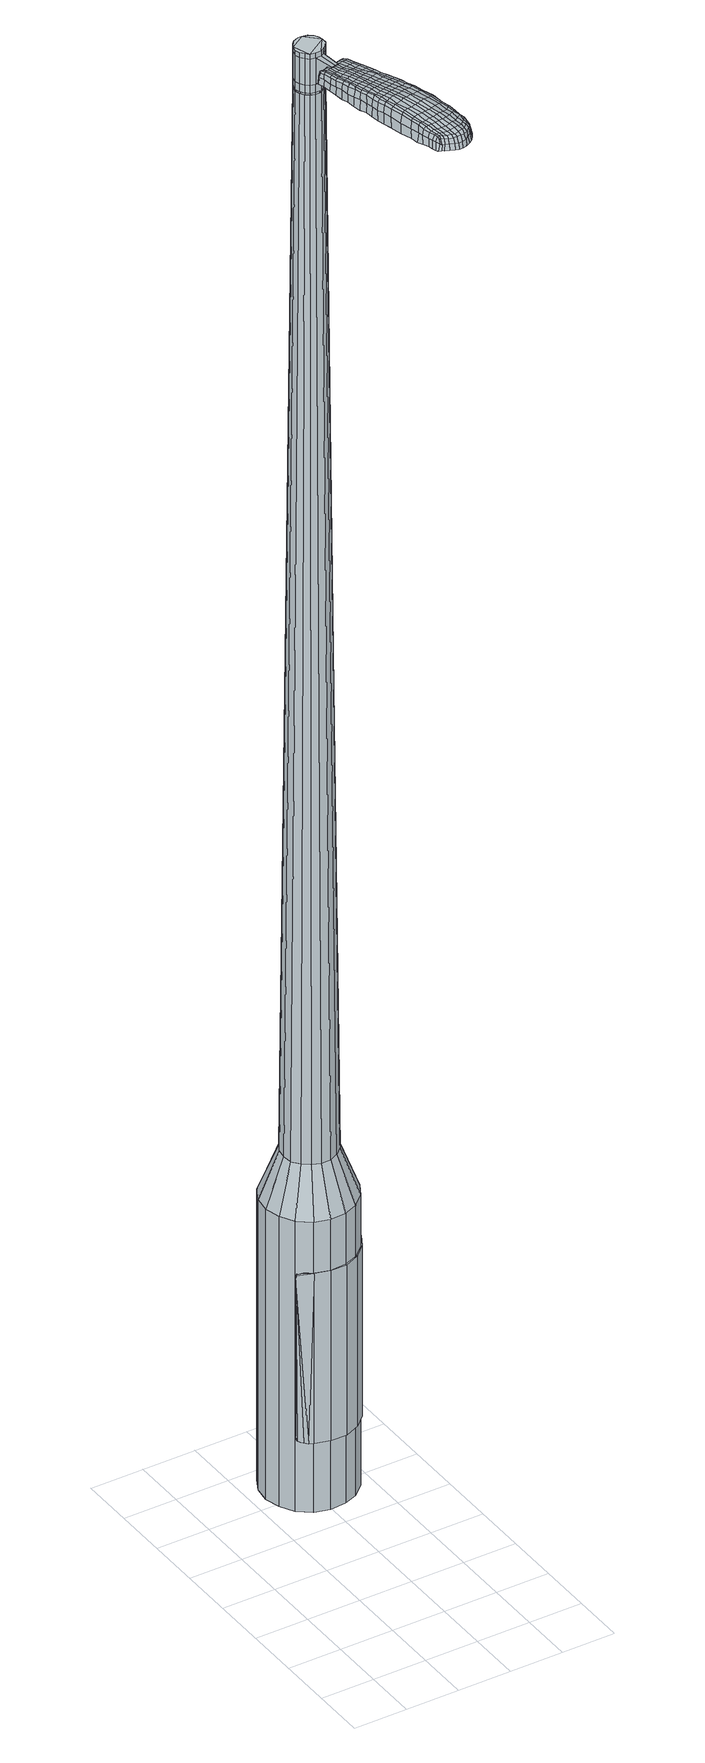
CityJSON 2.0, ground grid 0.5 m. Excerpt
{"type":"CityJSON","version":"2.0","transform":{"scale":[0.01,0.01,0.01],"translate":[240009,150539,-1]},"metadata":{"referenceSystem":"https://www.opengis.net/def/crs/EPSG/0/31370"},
"CityObjects":{
"object1":{"type":"GenericCityObject","attributes":{"cluster":820,"mean_distance_to_centroid":0.316,"new_centroid_x":240010.03,"new_centroid_y":150541.64,"mean_distance_to_camera":10.18,"H1":14.06,"H2":15.9,"Z_final":110.86,"cluster2":-1,"proj_x":240003.05,"proj_y":150543.18,"id_line":42926,"bearing_l":12.4,"distance":7.15,"orientation":"right","G_obj":282.4},"geometry":[{"type":"MultiSurface","lod":"2","boundaries":[[[0,1,2,3]],[[1,4,5,2]],[[4,6,7,5]],[[6,8,9,7]],[[8,10,11,9]],[[10,12,13,11]],[[12,14,15,13]],[[14,16,17,15]],[[16,18,19,17]],[[18,20,21,19]],[[20,22,23,21]],[[22,24,25,23]],[[24,26,27,25]],[[26,28,29,27]],[[28,30,31,29]],[[30,32,33,31]],[[32,34,35,33]],[[34,0,3,35]],[[36,37,38,39]],[[38,40,41,42]],[[41,43,42]],[[42,44,45,46]],[[45,47,46]],[[46,48,49,50]],[[49,51,50]],[[42,46,50,38]],[[50,52,39,38]],[[53,36,39]],[[2,5,7,35]],[[7,9,11,15]],[[11,13,15]],[[15,17,19,23]],[[19,21,23]],[[23,25,27,31]],[[27,29,31]],[[15,23,31,7]],[[31,33,35,7]],[[3,2,35]],[[1,0,54,55]],[[0,34,56,54]],[[34,32,57,56]],[[32,30,58,57]],[[30,28,59,58]],[[28,26,60,59]],[[26,24,61,60]],[[24,22,62,61]],[[22,20,63,62]],[[20,18,64,63]],[[18,16,65,64]],[[16,14,66,65]],[[14,12,67,66]],[[12,10,68,67]],[[10,8,69,68]],[[8,6,70,69]],[[6,4,71,70]],[[4,1,55,71]],[[55,54,72,73]],[[54,56,74,72]],[[56,57,75,74]],[[57,58,76,75]],[[58,59,77,76]],[[59,60,78,77]],[[60,61,79,78]],[[61,62,80,79]],[[62,63,81,80]],[[63,64,82,81]],[[64,65,83,82]],[[65,66,84,83]],[[66,67,85,84]],[[67,68,86,85]],[[68,69,87,86]],[[69,70,88,87]],[[70,71,89,88]],[[71,55,73,89]],[[90,91,92,73]],[[74,93,91,90]],[[75,94,93,74]],[[95,96,94,75]],[[77,97,96,95]],[[78,98,97,77]],[[99,100,98,78]],[[101,102,100,99]],[[81,103,102,101]],[[82,104,103,81]],[[105,106,104,82]],[[107,108,106,105]],[[85,109,108,107]],[[110,111,109,85]],[[112,113,111,110]],[[88,114,113,112]],[[115,116,114,88]],[[73,92,116,115]],[[117,118,119,120]],[[121,117,120,122]],[[123,121,122,124]],[[125,123,124,126]],[[127,125,126,128]],[[129,127,128,130]],[[131,129,130,132]],[[133,131,132,134]],[[135,133,134,136]],[[137,135,136,138]],[[139,137,138,140]],[[141,139,140,142]],[[143,141,142,144]],[[145,143,144,146]],[[147,145,146,148]],[[149,147,148,150]],[[72,90,73]],[[72,74,90]],[[76,95,75]],[[76,77,95]],[[79,99,78]],[[79,80,101,99]],[[80,81,101]],[[83,105,82]],[[83,84,107,105]],[[84,85,107]],[[86,110,85]],[[86,87,112,110]],[[87,88,112]],[[89,115,88]],[[89,73,115]],[[151,92,91]],[[152,116,92]],[[152,114,116]],[[153,113,114]],[[153,154,111,113]],[[154,109,111]],[[155,108,109]],[[155,156,106,108]],[[156,104,106]],[[157,102,103]],[[157,158,100,102]],[[158,98,100]],[[159,96,97]],[[159,94,96]],[[151,91,93]],[[39,52,149,160]],[[92,151,161,150]],[[53,39,160,118]],[[151,93,119,161]],[[36,53,118,117]],[[93,94,120,119]],[[37,36,117,121]],[[94,159,122,120]],[[38,37,121,123]],[[159,97,124,122]],[[40,38,123,125]],[[97,98,126,124]],[[41,40,125,127]],[[98,158,128,126]],[[43,41,127,129]],[[158,157,130,128]],[[42,43,129,131]],[[157,103,132,130]],[[44,42,131,133]],[[103,104,134,132]],[[45,44,133,135]],[[104,156,136,134]],[[47,45,135,137]],[[156,155,138,136]],[[46,47,137,139]],[[155,109,140,138]],[[48,46,139,141]],[[109,154,142,140]],[[49,48,141,143]],[[154,153,144,142]],[[51,49,143,145]],[[153,114,146,144]],[[50,51,145,147]],[[114,152,148,146]],[[52,50,147,149]],[[152,92,150,148]],[[149,150,162,163]],[[150,161,164,162]],[[161,119,165,164]],[[119,118,166,165]],[[118,160,167,166]],[[160,149,163,167]],[[168,169,170,171]],[[172,168,171,173]],[[168,172,174,175]],[[169,168,175,176]],[[177,178,179,180]],[[181,177,180,182]],[[177,181,183,184]],[[178,177,184,185]],[[186,187,188,189]],[[190,186,189,191]],[[186,190,192,193]],[[187,186,193,194]],[[195,196,197,198]],[[199,195,198,200]],[[195,199,201,202]],[[196,195,202,203]],[[204,205,206,207]],[[208,204,207,209]],[[204,208,210,211]],[[205,204,211,212]],[[213,214,215,216]],[[217,213,216,218]],[[213,217,219,220]],[[214,213,220,221]],[[222,223,224,225]],[[214,222,225,215]],[[222,214,221,226]],[[223,222,226,227]],[[228,229,230,231]],[[223,228,231,224]],[[228,223,227,232]],[[229,228,232,233]],[[234,172,173,235]],[[229,234,235,230]],[[234,229,233,236]],[[172,234,236,174]],[[237,238,239,240]],[[241,237,240,242]],[[237,241,243,244]],[[238,237,244,245]],[[246,247,248,249]],[[238,246,249,239]],[[246,238,245,250]],[[247,246,250,251]],[[252,253,254,255]],[[247,252,255,248]],[[252,247,251,256]],[[253,252,256,257]],[[258,259,260,261]],[[253,258,261,254]],[[258,253,257,262]],[[259,258,262,263]],[[264,169,176,265]],[[259,264,265,260]],[[264,259,263,266]],[[169,264,266,170]],[[267,268,269,270]],[[271,267,270,272]],[[267,271,273,274]],[[268,267,274,275]],[[276,277,278,279]],[[268,276,279,269]],[[276,268,275,280]],[[277,276,280,281]],[[282,283,284,285]],[[277,282,285,278]],[[282,277,281,286]],[[283,282,286,287]],[[288,181,182,289]],[[283,288,289,284]],[[288,283,287,290]],[[181,288,290,183]],[[291,292,293,294]],[[295,291,294,296]],[[291,295,297,298]],[[292,291,298,299]],[[300,301,302,303]],[[292,300,303,293]],[[300,292,299,304]],[[301,300,304,305]],[[306,307,308,309]],[[301,306,309,302]],[[306,301,305,310]],[[307,306,310,311]],[[312,313,314,315]],[[307,312,315,308]],[[312,307,311,316]],[[313,312,316,317]],[[318,178,185,319]],[[313,318,319,314]],[[318,313,317,320]],[[178,318,320,179]],[[321,207,206,322]],[[323,321,322,324]],[[321,323,325,326]],[[207,321,326,209]],[[327,323,324,328]],[[329,327,328,330]],[[327,329,331,332]],[[323,327,332,325]],[[333,329,330,334]],[[335,333,334,336]],[[333,335,337,338]],[[329,333,338,331]],[[339,335,336,340]],[[341,339,340,342]],[[339,341,343,344]],[[335,339,344,337]],[[345,341,342,346]],[[196,345,346,197]],[[345,196,203,347]],[[341,345,347,343]],[[348,349,194,193]],[[350,348,193,192]],[[348,350,351,352]],[[349,348,352,353]],[[354,355,353,352]],[[356,354,352,351]],[[354,356,357,358]],[[355,354,358,359]],[[360,361,359,358]],[[362,360,358,357]],[[360,362,363,364]],[[361,360,364,365]],[[366,367,365,364]],[[368,366,364,363]],[[366,368,201,199]],[[367,366,199,200]],[[369,370,371,372]],[[271,369,372,273]],[[369,271,272,373]],[[370,369,373,374]],[[375,190,191,376]],[[370,375,376,371]],[[375,370,374,377]],[[190,375,377,192]],[[378,379,380,381]],[[217,378,381,219]],[[378,217,218,382]],[[379,378,382,383]],[[384,385,386,387]],[[379,384,387,380]],[[384,379,383,388]],[[385,384,388,389]],[[390,187,194,391]],[[385,390,391,386]],[[390,385,389,392]],[[187,390,392,188]],[[393,394,395,396]],[[175,393,396,176]],[[393,175,174,397]],[[394,393,397,398]],[[399,400,401,402]],[[394,399,402,395]],[[399,394,398,403]],[[400,399,403,404]],[[405,198,197,406]],[[400,405,406,401]],[[405,400,404,407]],[[198,405,407,200]],[[408,409,410,411]],[[180,408,411,182]],[[408,180,179,412]],[[409,408,412,413]],[[414,202,201,415]],[[409,414,415,410]],[[414,409,413,416]],[[202,414,416,203]],[[417,418,419,420]],[[295,417,420,297]],[[417,295,296,421]],[[418,417,421,422]],[[423,208,209,424]],[[418,423,424,419]],[[423,418,422,425]],[[208,423,425,210]],[[426,427,428,429]],[[241,426,429,243]],[[426,241,242,430]],[[427,426,430,431]],[[432,433,434,435]],[[427,432,435,428]],[[432,427,431,436]],[[433,432,436,437]],[[438,205,212,439]],[[433,438,439,434]],[[438,433,437,440]],[[205,438,440,206]],[[441,442,431,430]],[[240,441,430,242]],[[441,240,239,443]],[[442,441,443,444]],[[445,446,437,436]],[[442,445,436,431]],[[445,442,444,447]],[[446,445,447,448]],[[449,322,206,440]],[[446,449,440,437]],[[449,446,448,450]],[[322,449,450,324]],[[451,452,453,454]],[[298,451,454,299]],[[451,298,297,420]],[[452,451,420,419]],[[455,326,325,456]],[[452,455,456,453]],[[455,452,419,424]],[[326,455,424,209]],[[457,458,444,443]],[[249,457,443,239]],[[457,249,248,459]],[[458,457,459,460]],[[461,462,448,447]],[[458,461,447,444]],[[461,458,460,463]],[[462,461,463,464]],[[465,328,324,450]],[[462,465,450,448]],[[465,462,464,466]],[[328,465,466,330]],[[467,468,469,470]],[[304,467,470,305]],[[467,304,299,454]],[[468,467,454,453]],[[471,332,331,472]],[[468,471,472,469]],[[471,468,453,456]],[[332,471,456,325]],[[473,474,460,459]],[[255,473,459,248]],[[473,255,254,475]],[[474,473,475,476]],[[477,478,464,463]],[[474,477,463,460]],[[477,474,476,479]],[[478,477,479,480]],[[481,334,330,466]],[[478,481,466,464]],[[481,478,480,482]],[[334,481,482,336]],[[483,484,485,486]],[[310,483,486,311]],[[483,310,305,470]],[[484,483,470,469]],[[487,338,337,488]],[[484,487,488,485]],[[487,484,469,472]],[[338,487,472,331]],[[489,490,476,475]],[[261,489,475,254]],[[489,261,260,491]],[[490,489,491,492]],[[493,494,480,479]],[[490,493,479,476]],[[493,490,492,495]],[[494,493,495,496]],[[497,340,336,482]],[[494,497,482,480]],[[497,494,496,498]],[[340,497,498,342]],[[499,500,501,502]],[[316,499,502,317]],[[499,316,311,486]],[[500,499,486,485]],[[503,344,343,504]],[[500,503,504,501]],[[503,500,485,488]],[[344,503,488,337]],[[505,506,492,491]],[[265,505,491,260]],[[505,265,176,396]],[[506,505,396,395]],[[507,508,496,495]],[[506,507,495,492]],[[507,506,395,402]],[[508,507,402,401]],[[509,346,342,498]],[[508,509,498,496]],[[509,508,401,406]],[[346,509,406,197]],[[510,511,413,412]],[[320,510,412,179]],[[510,320,317,502]],[[511,510,502,501]],[[512,347,203,416]],[[511,512,416,413]],[[512,511,501,504]],[[347,512,504,343]],[[513,514,374,373]],[[270,513,373,272]],[[513,270,269,515]],[[514,513,515,516]],[[517,350,192,377]],[[514,517,377,374]],[[517,514,516,518]],[[350,517,518,351]],[[519,520,521,522]],[[220,519,522,221]],[[519,220,219,381]],[[520,519,381,380]],[[523,524,525,526]],[[520,523,526,521]],[[523,520,380,387]],[[524,523,387,386]],[[527,349,353,528]],[[524,527,528,525]],[[527,524,386,391]],[[349,527,391,194]],[[529,530,516,515]],[[279,529,515,269]],[[529,279,278,531]],[[530,529,531,532]],[[533,356,351,518]],[[530,533,518,516]],[[533,530,532,534]],[[356,533,534,357]],[[535,536,537,538]],[[226,535,538,227]],[[535,226,221,522]],[[536,535,522,521]],[[539,540,541,542]],[[536,539,542,537]],[[539,536,521,526]],[[540,539,526,525]],[[543,355,359,544]],[[540,543,544,541]],[[543,540,525,528]],[[355,543,528,353]],[[545,546,532,531]],[[285,545,531,278]],[[545,285,284,547]],[[546,545,547,548]],[[549,362,357,534]],[[546,549,534,532]],[[549,546,548,550]],[[362,549,550,363]],[[551,552,553,554]],[[232,551,554,233]],[[551,232,227,538]],[[552,551,538,537]],[[555,556,557,558]],[[552,555,558,553]],[[555,552,537,542]],[[556,555,542,541]],[[559,361,365,560]],[[556,559,560,557]],[[559,556,541,544]],[[361,559,544,359]],[[561,562,548,547]],[[289,561,547,284]],[[561,289,182,411]],[[562,561,411,410]],[[563,368,363,550]],[[562,563,550,548]],[[563,562,410,415]],[[368,563,415,201]],[[564,565,398,397]],[[236,564,397,174]],[[564,236,233,554]],[[565,564,554,553]],[[566,567,404,403]],[[565,566,403,398]],[[566,565,553,558]],[[567,566,558,557]],[[568,367,200,407]],[[567,568,407,404]],[[568,567,557,560]],[[367,568,560,365]],[[569,570,571,572]],[[572,571,573,574]],[[575,573,571,576]],[[576,571,570,577]],[[578,579,580,581]],[[581,580,582,583]],[[584,582,580,585]],[[585,580,579,586]],[[587,588,589,590]],[[590,589,591,592]],[[593,591,589,594]],[[594,589,588,595]],[[596,597,598,599]],[[599,598,600,601]],[[602,600,598,603]],[[603,598,597,604]],[[605,606,607,608]],[[608,607,609,610]],[[611,609,607,612]],[[612,607,606,613]],[[614,615,616,617]],[[617,616,618,619]],[[620,618,616,621]],[[621,616,615,622]],[[623,624,625,626]],[[626,625,615,614]],[[622,615,625,627]],[[627,625,624,628]],[[629,630,631,632]],[[632,631,624,623]],[[628,624,631,633]],[[633,631,630,634]],[[574,573,635,636]],[[636,635,630,629]],[[634,630,635,637]],[[637,635,573,575]],[[638,639,640,641]],[[641,640,642,643]],[[644,642,640,645]],[[645,640,639,646]],[[647,648,649,650]],[[650,649,639,638]],[[646,639,649,651]],[[651,649,648,652]],[[653,654,655,656]],[[656,655,648,647]],[[652,648,655,657]],[[657,655,654,658]],[[659,660,661,662]],[[662,661,654,653]],[[658,654,661,663]],[[663,661,660,664]],[[577,570,665,666]],[[666,665,660,659]],[[664,660,665,667]],[[667,665,570,569]],[[668,669,670,671]],[[671,670,672,673]],[[674,672,670,675]],[[675,670,669,676]],[[677,678,679,680]],[[680,679,669,668]],[[676,669,679,681]],[[681,679,678,682]],[[683,684,685,686]],[[686,685,678,677]],[[682,678,685,687]],[[687,685,684,688]],[[583,582,689,690]],[[690,689,684,683]],[[688,684,689,691]],[[691,689,582,584]],[[692,693,694,695]],[[695,694,696,697]],[[698,696,694,699]],[[699,694,693,700]],[[701,702,703,704]],[[704,703,693,692]],[[700,693,703,705]],[[705,703,702,706]],[[707,708,709,710]],[[710,709,702,701]],[[706,702,709,711]],[[711,709,708,712]],[[713,714,715,716]],[[716,715,708,707]],[[712,708,715,717]],[[717,715,714,718]],[[586,579,719,720]],[[720,719,714,713]],[[718,714,719,721]],[[721,719,579,578]],[[605,608,722,723]],[[723,722,724,725]],[[726,724,722,727]],[[727,722,608,610]],[[725,724,728,729]],[[729,728,730,731]],[[732,730,728,733]],[[733,728,724,726]],[[731,730,734,735]],[[735,734,736,737]],[[738,736,734,739]],[[739,734,730,732]],[[737,736,740,741]],[[741,740,742,743]],[[744,742,740,745]],[[745,740,736,738]],[[743,742,746,747]],[[747,746,597,596]],[[604,597,746,748]],[[748,746,742,744]],[[595,749,750,594]],[[594,750,751,593]],[[752,751,750,753]],[[753,750,749,754]],[[754,755,756,753]],[[753,756,757,752]],[[758,757,756,759]],[[759,756,755,760]],[[760,761,762,759]],[[759,762,763,758]],[[764,763,762,765]],[[765,762,761,766]],[[766,767,768,765]],[[765,768,769,764]],[[602,769,768,600]],[[600,768,767,601]],[[770,771,772,773]],[[773,772,672,674]],[[673,672,772,774]],[[774,772,771,775]],[[592,591,776,777]],[[777,776,771,770]],[[775,771,776,778]],[[778,776,591,593]],[[779,780,781,782]],[[782,781,618,620]],[[619,618,781,783]],[[783,781,780,784]],[[785,786,787,788]],[[788,787,780,779]],[[784,780,787,789]],[[789,787,786,790]],[[595,588,791,792]],[[792,791,786,785]],[[790,786,791,793]],[[793,791,588,587]],[[794,795,796,797]],[[797,796,576,577]],[[575,576,796,798]],[[798,796,795,799]],[[800,801,802,803]],[[803,802,795,794]],[[799,795,802,804]],[[804,802,801,805]],[[596,599,806,807]],[[807,806,801,800]],[[805,801,806,808]],[[808,806,599,601]],[[809,810,811,812]],[[812,811,581,583]],[[578,581,811,813]],[[813,811,810,814]],[[602,603,815,816]],[[816,815,810,809]],[[814,810,815,817]],[[817,815,603,604]],[[818,819,820,821]],[[821,820,696,698]],[[697,696,820,822]],[[822,820,819,823]],[[610,609,824,825]],[[825,824,819,818]],[[823,819,824,826]],[[826,824,609,611]],[[827,828,829]],[[829,828,642,644]],[[643,642,828,830]],[[830,828,827,831]],[[832,833,834,835]],[[835,834,827,829]],[[831,827,834,836]],[[836,834,833,837]],[[613,606,838,839]],[[839,838,833,832]],[[837,833,838,840]],[[840,838,606,605]],[[831,841,842,830]],[[830,842,641,643]],[[638,641,842,843]],[[843,842,841,844]],[[837,845,846,836]],[[836,846,841,831]],[[844,841,846,847]],[[847,846,845,848]],[[605,723,849,840]],[[840,849,845,837]],[[848,845,849,850]],[[850,849,723,725]],[[851,852,853,854]],[[854,853,699,700]],[[698,699,853,821]],[[821,853,852,818]],[[726,727,855,856]],[[856,855,852,851]],[[818,852,855,825]],[[825,855,727,610]],[[844,857,843]],[[843,857,650,638]],[[647,650,857,858]],[[858,857,859]],[[848,860,861,847]],[[847,861,857,844]],[[859,857,861,862]],[[862,861,860,863]],[[725,729,864,850]],[[850,864,860,848]],[[863,860,864,865]],[[865,864,729,731]],[[866,867,868,869]],[[869,868,705,706]],[[700,705,868,854]],[[854,868,867,851]],[[732,733,870,871]],[[871,870,867,866]],[[851,867,870,856]],[[856,870,733,726]],[[859,872,873,858]],[[858,873,656,647]],[[653,656,873,874]],[[874,873,872,875]],[[863,876,877,862]],[[862,877,872,859]],[[875,872,877,878]],[[878,877,876,879]],[[731,735,880,865]],[[865,880,876,863]],[[879,876,880,881]],[[881,880,735,737]],[[882,883,884,885]],[[885,884,711,712]],[[706,711,884,869]],[[869,884,883,866]],[[738,739,886,887]],[[887,886,883,882]],[[866,883,886,871]],[[871,886,739,732]],[[875,888,889,874]],[[874,889,662,653]],[[659,662,889,890]],[[890,889,888,891]],[[879,892,893,878]],[[878,893,888,875]],[[891,888,893,894]],[[894,893,892,895]],[[737,741,896,881]],[[881,896,892,879]],[[895,892,896,897]],[[897,896,741,743]],[[898,899,900,901]],[[901,900,717,718]],[[712,717,900,885]],[[885,900,899,882]],[[744,745,902,903]],[[903,902,899,898]],[[882,899,902,887]],[[887,902,745,738]],[[891,904,905,890]],[[890,905,666,659]],[[577,666,905,797]],[[797,905,904,794]],[[895,906,907,894]],[[894,907,904,891]],[[794,904,907,803]],[[803,907,906,800]],[[743,747,908,897]],[[897,908,906,895]],[[800,906,908,807]],[[807,908,747,596]],[[814,909,910,813]],[[813,910,721,578]],[[718,721,910,901]],[[901,910,909,898]],[[604,748,911,817]],[[817,911,909,814]],[[898,909,911,903]],[[903,911,748,744]],[[775,912,913,774]],[[774,913,671,673]],[[668,671,913,914]],[[914,913,912,915]],[[593,751,916,778]],[[778,916,912,775]],[[915,912,916,917]],[[917,916,751,752]],[[918,919,920,921]],[[921,920,621,622]],[[620,621,920,782]],[[782,920,919,779]],[[922,923,924,925]],[[925,924,919,918]],[[779,919,924,788]],[[788,924,923,785]],[[754,749,926,927]],[[927,926,923,922]],[[785,923,926,792]],[[792,926,749,595]],[[915,928,929,914]],[[914,929,680,668]],[[677,680,929,930]],[[930,929,928,931]],[[752,757,932,917]],[[917,932,928,915]],[[931,928,932,933]],[[933,932,757,758]],[[934,935,936,937]],[[937,936,627,628]],[[622,627,936,921]],[[921,936,935,918]],[[938,939,940,941]],[[941,940,935,934]],[[918,935,940,925]],[[925,940,939,922]],[[760,755,942,943]],[[943,942,939,938]],[[922,939,942,927]],[[927,942,755,754]],[[931,944,945,930]],[[930,945,686,677]],[[683,686,945,946]],[[946,945,944,947]],[[758,763,948,933]],[[933,948,944,931]],[[947,944,948,949]],[[949,948,763,764]],[[950,951,952,953]],[[953,952,633,634]],[[628,633,952,937]],[[937,952,951,934]],[[954,955,956,957]],[[957,956,951,950]],[[934,951,956,941]],[[941,956,955,938]],[[766,761,958,959]],[[959,958,955,954]],[[938,955,958,943]],[[943,958,761,760]],[[947,960,961,946]],[[946,961,690,683]],[[583,690,961,812]],[[812,961,960,809]],[[764,769,962,949]],[[949,962,960,947]],[[809,960,962,816]],[[816,962,769,602]],[[799,963,964,798]],[[798,964,637,575]],[[634,637,964,953]],[[953,964,963,950]],[[805,965,966,804]],[[804,966,963,799]],[[950,963,966,957]],[[957,966,965,954]],[[601,767,967,808]],[[808,967,965,805]],[[954,965,967,959]],[[959,967,767,766]],[[569,572,171,170]],[[572,574,173,171]],[[584,585,184,183]],[[585,586,185,184]],[[587,590,189,188]],[[590,592,191,189]],[[611,612,211,210]],[[612,613,212,211]],[[614,617,216,215]],[[617,619,218,216]],[[623,626,225,224]],[[626,614,215,225]],[[629,632,231,230]],[[632,623,224,231]],[[574,636,235,173]],[[636,629,230,235]],[[644,645,244,243]],[[645,646,245,244]],[[646,651,250,245]],[[651,652,251,250]],[[652,657,256,251]],[[657,658,257,256]],[[658,663,262,257]],[[663,664,263,262]],[[664,667,266,263]],[[667,569,170,266]],[[674,675,274,273]],[[675,676,275,274]],[[676,681,280,275]],[[681,682,281,280]],[[682,687,286,281]],[[687,688,287,286]],[[688,691,290,287]],[[691,584,183,290]],[[692,695,294,293]],[[695,697,296,294]],[[701,704,303,302]],[[704,692,293,303]],[[707,710,309,308]],[[710,701,302,309]],[[713,716,315,314]],[[716,707,308,315]],[[586,720,319,185]],[[720,713,314,319]],[[770,773,372,371]],[[773,674,273,372]],[[592,777,376,191]],[[777,770,371,376]],[[619,783,382,218]],[[783,784,383,382]],[[784,789,388,383]],[[789,790,389,388]],[[790,793,392,389]],[[793,587,188,392]],[[697,822,421,296]],[[822,823,422,421]],[[823,826,425,422]],[[826,611,210,425]],[[829,429,428]],[[829,644,243,429]],[[832,835,435,434]],[[835,829,428,435]],[[613,839,439,212]],[[839,832,434,439]],[[968,969,970,971]],[[972,973,971,970]],[[974,975,976,977]],[[978,979,980,981]],[[969,982,983,970]],[[984,972,970,983]],[[985,974,977,986]],[[987,988,979,978]],[[982,989,990,983]],[[990,991,984,983]],[[992,985,986,993]],[[994,988,987,995]],[[989,996,997,990]],[[997,998,991,990]],[[999,992,993,1000]],[[1001,994,995,1002]],[[1003,1004,1005,1006]],[[1007,1008,1004,1003]],[[1007,1009,1010,1008]],[[1009,1011,1012,1010]],[[1013,1014,1015,1016]],[[1017,1018,1014,1013]],[[1019,1020,1018,1017]],[[1021,1022,1020,1019]],[[1016,1005,1004,1013]],[[1013,1004,1008,1017]],[[1008,1010,1019,1017]],[[1010,1012,1021,1019]],[[977,976,973,972]],[[986,977,972,984]],[[991,993,986,984]],[[998,1000,993,991]],[[978,981,975,974]],[[987,978,974,985]],[[995,987,985,992]],[[1002,995,992,999]],[[979,1003,1006,980]],[[988,1007,1003,979]],[[1009,1007,988,994]],[[1011,1009,994,1001]],[[1023,1024,1025,1026]],[[1025,1027,1028,1029]],[[1025,1029,1030,1031]],[[1025,1031,1026]],[[1032,1023,1026,1033]],[[1034,1033,1026,1035]],[[1036,1035,1026]],[[1037,1025,1024,1038]],[[1039,1037,1038,1040]],[[1041,1039,1040,1042]],[[1043,1041,1042,1044]],[[1045,1043,1044,1046]],[[1046,1047,1048,1049]],[[1046,1049,1050,1051]],[[1046,1051,1052,1053]],[[1052,1054,1055,1056]],[[1052,1056,1057,1058]],[[1052,1058,1053]],[[1046,1053,1045]],[[1059,1060,1024,1023]],[[1061,1062,1027,1025]],[[1063,1064,1036,1026]],[[1060,1065,1038,1024]],[[1066,1061,1025,1037]],[[1065,1067,1040,1038]],[[1068,1066,1037,1039]],[[1067,1069,1042,1040]],[[1070,1068,1039,1041]],[[1069,1071,1044,1042]],[[1072,1070,1041,1043]],[[1071,1073,1046,1044]],[[1074,1072,1043,1045]],[[1073,1075,1047,1046]],[[1076,1077,1054,1052]],[[1078,1074,1045,1053]],[[1048,1047,1075,1079]],[[1049,1048,1079,1080]],[[1050,1049,1080,1081]],[[1051,1050,1081,1082]],[[1052,1051,1082,1076]],[[1083,1059,1023,1032]],[[1084,1083,1032,1033]],[[1085,1084,1033,1034]],[[1086,1085,1034,1035]],[[1064,1086,1035,1036]],[[1028,1027,1062,1087]],[[1055,1054,1077,1088]],[[1029,1028,1087,1089]],[[1030,1029,1089,1090]],[[1031,1030,1090,1091]],[[1026,1031,1091,1063]],[[1056,1055,1088,1092]],[[1057,1056,1092,1093]],[[1058,1057,1093,1094]],[[1053,1058,1094,1078]]]}]}
},
"vertices":[
[114,222,384],[99,221,384],[99,221,96],[114,222,96],[85,225,384],[85,225,96],[73,234,384],[73,234,96],[66,247,384],[66,247,96],[62,261,384],[62,261,96],[64,276,384],[64,276,96],[71,289,384],[71,289,96],[82,299,384],[82,299,96],[96,304,384],[96,304,96],[110,305,384],[110,305,96],[124,300,384],[124,300,96],[136,292,384],[136,292,96],[144,279,384],[144,279,96],[147,265,384],[147,265,96],[145,250,384],[145,250,96],[138,237,384],[138,237,96],[127,227,384],[127,227,96],[115,255,1524],[118,259,1524],[118,264,1524],[108,250,1524],[117,268,1524],[115,272,1524],[106,276,1524],[111,275,1524],[102,276,1524],[97,274,1524],[92,267,1524],[94,271,1524],[91,262,1524],[92,258,1524],[98,251,1524],[95,254,1524],[103,250,1524],[112,252,1524],[110,238,429],[101,238,429],[118,242,429],[125,248,429],[129,255,429],[130,264,429],[128,273,429],[123,280,429],[116,285,429],[108,288,429],[99,288,429],[91,284,429],[85,278,429],[81,271,429],[80,262,429],[81,253,429],[86,246,429],[93,241,429],[108,250,1483],[103,250,1483],[112,252,1483],[115,255,1483],[118,259,1483],[118,264,1483],[117,268,1483],[115,272,1483],[111,275,1483],[106,276,1483],[102,276,1483],[97,274,1483],[94,271,1483],[92,267,1483],[91,262,1483],[92,258,1483],[95,254,1483],[98,251,1483],[107,250,1483],[107,250,1485],[103,250,1485],[112,252,1485],[115,255,1485],[117,259,1483],[117,259,1485],[118,264,1485],[117,268,1485],[114,272,1483],[114,272,1485],[111,274,1483],[111,274,1485],[106,276,1485],[102,276,1485],[98,274,1483],[98,274,1485],[95,271,1483],[95,271,1485],[92,267,1485],[92,262,1483],[92,262,1485],[93,258,1483],[93,258,1485],[95,254,1485],[99,252,1483],[99,252,1485],[115,255,1519],[112,252,1519],[112,252,1493],[115,255,1493],[118,259,1519],[118,259,1493],[118,264,1519],[118,264,1493],[117,268,1519],[117,268,1493],[115,272,1519],[115,272,1493],[111,275,1519],[111,275,1493],[106,276,1519],[106,276,1493],[102,276,1519],[102,276,1493],[97,274,1519],[97,274,1493],[94,271,1519],[94,271,1493],[92,267,1519],[92,267,1493],[91,262,1519],[91,262,1493],[92,258,1519],[92,258,1493],[95,254,1519],[95,254,1493],[98,251,1519],[98,251,1493],[103,250,1519],[103,250,1493],[108,250,1485],[98,251,1485],[92,258,1485],[91,262,1485],[94,271,1485],[97,274,1485],[111,275,1485],[115,272,1485],[118,259,1485],[108,250,1519],[108,250,1493],[108,231,1513],[108,231,1518],[112,232,1513],[115,232,1513],[115,232,1518],[112,232,1518],[108,155,1519],[107,162,1518],[106,160,1509],[107,153,1510],[110,147,1519],[109,145,1510],[111,148,1526],[110,156,1525],[108,163,1525],[146,163,1519],[144,170,1518],[143,171,1525],[144,164,1525],[148,155,1519],[146,155,1526],[150,154,1510],[148,162,1510],[146,169,1509],[145,88,1519],[141,87,1519],[141,86,1513],[145,87,1513],[148,90,1519],[149,89,1513],[148,91,1524],[144,89,1524],[141,89,1524],[129,160,1530],[127,167,1529],[124,167,1529],[125,159,1530],[131,151,1531],[127,150,1531],[134,152,1530],[132,161,1530],[131,168,1529],[111,239,1512],[109,238,1512],[109,237,1517],[111,238,1517],[114,239,1512],[114,238,1517],[115,239,1506],[111,238,1506],[109,237,1506],[122,98,1519],[121,101,1519],[120,99,1512],[121,96,1512],[124,95,1518],[122,94,1512],[124,96,1522],[124,98,1523],[123,101,1524],[120,105,1519],[118,111,1519],[117,109,1512],[119,104,1512],[121,106,1524],[119,111,1525],[117,116,1519],[115,124,1519],[114,122,1511],[115,115,1511],[118,117,1526],[116,125,1526],[112,135,1519],[111,134,1510],[114,136,1526],[97,228,1513],[98,220,1513],[99,221,1518],[98,229,1517],[96,234,1512],[97,233,1516],[95,233,1506],[96,227,1507],[97,219,1507],[99,213,1514],[100,206,1515],[101,207,1520],[100,214,1519],[98,212,1507],[99,204,1507],[101,198,1515],[102,191,1516],[104,192,1522],[102,199,1521],[100,197,1508],[101,189,1508],[104,184,1517],[105,176,1517],[106,178,1524],[105,185,1523],[102,182,1508],[104,175,1509],[106,169,1518],[107,170,1524],[105,168,1509],[158,104,1519],[157,108,1519],[156,108,1524],[156,104,1523],[157,102,1518],[157,102,1522],[159,101,1512],[159,104,1512],[159,107,1512],[157,113,1519],[156,118,1519],[154,119,1525],[155,113,1524],[158,112,1512],[158,117,1512],[155,124,1519],[153,132,1519],[152,132,1526],[153,125,1526],[157,123,1511],[155,131,1511],[151,143,1519],[149,144,1526],[153,142,1510],[126,234,1513],[128,227,1513],[130,226,1507],[128,234,1507],[124,240,1512],[126,239,1506],[124,239,1516],[125,235,1517],[127,227,1518],[130,220,1514],[132,213,1515],[134,212,1507],[132,219,1507],[129,220,1519],[131,213,1520],[135,205,1515],[137,198,1516],[138,197,1508],[136,205,1508],[133,206,1521],[135,199,1522],[139,191,1517],[140,184,1517],[142,183,1509],[140,190,1508],[137,192,1523],[139,185,1524],[142,177,1518],[144,176,1509],[141,178,1524],[113,232,1519],[110,232,1519],[114,225,1520],[112,225,1520],[117,226,1520],[115,233,1519],[116,218,1522],[113,217,1522],[117,211,1523],[115,210,1523],[120,211,1523],[119,218,1521],[119,203,1524],[116,203,1524],[121,196,1525],[118,195,1525],[124,197,1525],[122,204,1524],[122,189,1526],[119,188,1526],[124,182,1527],[121,181,1527],[127,182,1527],[126,189,1526],[126,174,1528],[122,174,1528],[129,175,1528],[144,92,1527],[140,91,1527],[147,94,1526],[147,98,1527],[143,97,1528],[139,96,1528],[141,103,1529],[138,102,1529],[145,104,1528],[144,111,1530],[140,110,1530],[136,109,1530],[138,117,1531],[135,116,1531],[142,118,1530],[140,127,1531],[136,126,1531],[133,125,1531],[134,139,1531],[130,138,1531],[137,140,1531],[157,100,1518],[155,97,1519],[156,96,1513],[158,99,1513],[156,101,1523],[155,98,1523],[152,93,1519],[153,92,1513],[152,95,1524],[125,93,1518],[127,92,1518],[127,93,1523],[125,95,1523],[124,92,1513],[126,91,1513],[130,90,1519],[134,88,1519],[133,89,1524],[130,91,1523],[130,89,1513],[134,87,1513],[137,87,1519],[137,89,1524],[137,86,1513],[111,157,1528],[113,157,1528],[112,164,1528],[110,164,1527],[113,148,1528],[115,148,1529],[116,158,1529],[119,158,1530],[118,165,1529],[115,165,1528],[117,149,1529],[121,149,1530],[122,159,1530],[121,166,1529],[124,150,1531],[143,164,1528],[141,163,1529],[143,154,1529],[145,155,1528],[141,171,1527],[139,170,1528],[137,162,1529],[139,153,1530],[135,169,1528],[123,241,1512],[121,241,1512],[121,240,1517],[123,240,1517],[124,241,1506],[122,240,1506],[118,240,1512],[118,239,1517],[118,239,1506],[97,236,1512],[98,236,1512],[98,235,1506],[96,235,1506],[98,235,1517],[99,235,1517],[101,237,1512],[103,237,1512],[103,236,1506],[100,236,1506],[101,235,1517],[104,236,1517],[106,238,1512],[106,237,1506],[106,237,1517],[99,229,1519],[100,230,1519],[100,222,1520],[102,222,1520],[103,230,1519],[105,231,1519],[104,223,1520],[106,223,1520],[108,231,1519],[109,224,1520],[124,235,1519],[122,234,1519],[124,227,1520],[126,227,1520],[119,234,1519],[121,226,1520],[101,215,1521],[103,215,1521],[103,207,1522],[104,208,1522],[105,215,1521],[108,216,1521],[107,208,1522],[109,209,1523],[111,217,1522],[112,209,1523],[128,220,1521],[126,220,1521],[128,213,1522],[130,213,1522],[122,219,1521],[124,212,1522],[104,200,1523],[106,200,1523],[105,193,1524],[107,193,1524],[108,201,1523],[111,201,1524],[109,194,1525],[112,194,1525],[114,202,1524],[115,195,1525],[132,206,1523],[129,205,1523],[131,198,1524],[133,199,1524],[126,205,1524],[128,198,1525],[106,185,1525],[108,186,1525],[108,178,1526],[109,179,1526],[111,186,1526],[114,187,1526],[112,179,1527],[115,180,1527],[116,188,1526],[118,180,1527],[135,192,1525],[133,191,1525],[135,184,1526],[137,185,1526],[130,190,1526],[131,183,1527],[109,171,1527],[111,171,1527],[113,172,1527],[116,172,1528],[119,173,1528],[139,178,1527],[137,177,1527],[133,176,1528],[155,103,1525],[154,101,1525],[155,107,1526],[153,104,1526],[151,97,1526],[150,101,1527],[125,97,1525],[127,95,1525],[126,99,1526],[124,100,1525],[130,94,1525],[133,92,1526],[132,96,1527],[129,98,1526],[136,91,1526],[135,96,1527],[154,112,1526],[153,110,1527],[153,118,1527],[151,116,1528],[149,107,1528],[148,114,1529],[122,105,1526],[124,104,1527],[123,110,1528],[121,111,1527],[127,103,1527],[130,102,1528],[129,109,1529],[126,110,1528],[134,102,1528],[132,109,1530],[152,124,1528],[150,123,1529],[150,132,1528],[148,131,1529],[147,120,1529],[145,129,1530],[119,117,1528],[121,117,1528],[119,125,1529],[117,125,1528],[124,116,1529],[127,116,1530],[126,125,1530],[122,125,1530],[131,116,1530],[129,125,1531],[148,143,1529],[146,143,1529],[142,141,1530],[115,137,1528],[117,137,1529],[120,137,1530],[123,137,1530],[127,137,1531],[108,161,1509],[109,162,1518],[110,155,1518],[109,154,1509],[112,147,1519],[111,145,1510],[113,148,1525],[112,157,1525],[110,164,1525],[141,170,1525],[142,169,1518],[144,163,1518],[143,163,1525],[146,154,1519],[145,155,1525],[148,153,1510],[146,162,1509],[144,168,1509],[141,88,1513],[141,89,1519],[144,90,1519],[144,89,1513],[147,92,1519],[148,91,1513],[147,93,1524],[144,91,1524],[141,91,1524],[124,166,1528],[127,167,1528],[129,160,1529],[126,159,1529],[131,151,1529],[128,150,1529],[134,152,1529],[132,160,1529],[131,167,1528],[109,235,1516],[109,236,1512],[112,237,1512],[112,236,1516],[115,237,1512],[115,236,1516],[115,236,1506],[112,236,1506],[109,235,1506],[122,100,1512],[123,101,1519],[124,98,1518],[123,97,1512],[125,97,1518],[124,95,1512],[126,97,1522],[125,99,1523],[124,102,1523],[119,110,1512],[120,111,1519],[122,106,1519],[121,105,1512],[123,107,1524],[121,112,1525],[116,123,1511],[117,124,1519],[118,117,1519],[117,115,1511],[120,118,1525],[118,125,1526],[114,136,1519],[113,134,1510],[116,137,1526],[101,222,1518],[100,221,1513],[99,228,1513],[100,229,1517],[98,233,1512],[99,233,1515],[97,232,1506],[98,227,1506],[99,220,1507],[103,207,1520],[102,206,1514],[101,213,1514],[102,214,1519],[100,212,1507],[101,205,1507],[106,192,1522],[104,191,1516],[103,198,1515],[104,200,1521],[102,197,1508],[103,190,1508],[108,178,1523],[107,177,1517],[106,184,1516],[107,185,1522],[104,182,1508],[106,175,1508],[108,169,1517],[109,171,1524],[107,168,1509],[154,108,1523],[155,108,1519],[156,104,1518],[154,105,1523],[156,102,1518],[155,103,1522],[157,102,1512],[157,104,1512],[157,107,1512],[153,118,1525],[154,118,1519],[155,112,1519],[153,113,1524],[156,112,1512],[156,117,1512],[150,132,1526],[151,132,1519],[153,124,1519],[152,124,1525],[155,123,1511],[153,131,1511],[149,143,1519],[147,143,1526],[151,142,1510],[128,226,1507],[126,226,1513],[124,234,1513],[126,233,1506],[123,238,1512],[124,238,1506],[122,238,1515],[123,234,1517],[125,227,1518],[132,211,1507],[131,212,1514],[129,219,1514],[130,218,1507],[127,220,1519],[129,212,1520],[136,197,1508],[135,198,1516],[133,205,1515],[134,204,1508],[131,205,1521],[133,198,1522],[140,182,1508],[139,183,1517],[137,190,1516],[138,190,1508],[135,191,1522],[137,184,1523],[141,176,1517],[142,175,1509],[139,177,1524],[113,231,1518],[110,231,1518],[114,224,1519],[112,224,1519],[117,225,1519],[116,232,1518],[116,217,1520],[113,217,1520],[118,210,1521],[115,209,1521],[120,211,1521],[119,218,1520],[119,203,1523],[116,202,1523],[121,195,1524],[118,195,1524],[124,196,1524],[122,203,1523],[122,188,1525],[120,188,1525],[124,181,1526],[121,180,1526],[127,182,1526],[126,189,1525],[126,174,1527],[123,173,1527],[129,175,1527],[140,93,1526],[143,93,1526],[146,95,1525],[146,99,1526],[142,97,1526],[139,97,1526],[138,103,1528],[141,103,1528],[145,105,1527],[143,112,1528],[140,110,1529],[136,110,1529],[135,117,1530],[138,117,1530],[142,119,1529],[140,127,1530],[136,126,1530],[133,125,1530],[130,138,1530],[133,138,1530],[137,139,1530],[155,98,1513],[154,98,1518],[155,101,1518],[156,100,1512],[154,102,1523],[153,99,1523],[151,95,1519],[151,94,1513],[150,96,1523],[128,95,1523],[128,93,1518],[126,95,1518],[127,96,1523],[125,94,1512],[127,92,1512],[134,91,1523],[134,90,1519],[131,92,1519],[131,93,1523],[131,91,1513],[134,89,1513],[137,89,1519],[137,91,1524],[138,88,1513],[112,164,1527],[114,157,1527],[113,157,1527],[111,164,1526],[114,149,1527],[115,148,1528],[118,165,1528],[119,158,1528],[116,157,1528],[115,164,1527],[118,149,1528],[121,149,1529],[123,158,1529],[121,165,1528],[124,150,1529],[142,154,1528],[140,163,1527],[142,163,1527],[144,155,1527],[140,170,1526],[138,169,1527],[136,162,1528],[138,153,1528],[135,169,1527],[121,238,1516],[121,239,1512],[123,239,1512],[122,238,1516],[123,238,1506],[122,238,1506],[118,238,1512],[118,237,1516],[119,237,1506],[99,234,1512],[98,234,1512],[98,233,1506],[99,233,1516],[100,233,1516],[104,234,1506],[104,235,1512],[101,234,1512],[101,233,1506],[102,234,1516],[104,234,1516],[106,235,1512],[106,235,1506],[107,235,1516],[101,229,1518],[100,229,1518],[101,222,1519],[102,222,1519],[105,230,1518],[103,229,1518],[104,222,1519],[107,223,1519],[108,230,1518],[109,223,1519],[124,226,1519],[122,233,1518],[123,234,1518],[125,227,1519],[119,233,1518],[121,226,1519],[103,214,1520],[104,207,1521],[105,207,1521],[108,216,1520],[106,215,1520],[107,208,1521],[110,208,1521],[111,216,1520],[112,209,1521],[127,212,1521],[126,219,1520],[127,220,1520],[129,212,1521],[122,219,1520],[124,211,1521],[106,200,1522],[105,200,1522],[106,192,1523],[107,193,1523],[111,201,1522],[108,200,1522],[110,193,1523],[112,194,1524],[114,202,1523],[115,194,1524],[131,198,1523],[129,205,1522],[130,205,1522],[132,198,1523],[126,204,1522],[128,197,1523],[109,185,1524],[108,185,1524],[109,178,1525],[110,178,1525],[114,186,1525],[111,186,1524],[112,179,1525],[115,179,1526],[117,187,1525],[118,180,1526],[135,183,1525],[133,191,1524],[134,191,1524],[136,184,1525],[129,190,1524],[131,183,1525],[111,171,1526],[110,171,1526],[117,172,1527],[114,172,1526],[120,173,1527],[137,176,1526],[138,177,1526],[133,176,1526],[153,101,1524],[154,104,1524],[153,107,1525],[152,105,1525],[150,98,1525],[149,102,1525],[127,100,1525],[128,97,1524],[126,98,1524],[125,101,1525],[132,97,1526],[133,93,1525],[130,95,1524],[129,98,1525],[137,93,1525],[136,97,1526],[152,110,1526],[153,112,1526],[152,118,1526],[150,116,1527],[148,107,1526],[147,114,1527],[124,111,1527],[125,105,1526],[124,106,1526],[122,112,1526],[129,110,1528],[131,103,1527],[128,104,1526],[126,110,1527],[134,103,1527],[133,109,1528],[149,123,1527],[151,124,1527],[149,132,1527],[148,131,1528],[146,121,1528],[144,129,1529],[120,125,1528],[122,117,1527],[121,118,1527],[119,126,1527],[126,125,1529],[128,116,1529],[125,117,1528],[123,125,1528],[131,116,1529],[129,125,1530],[145,142,1528],[146,143,1528],[141,141,1529],[118,137,1528],[116,137,1528],[124,137,1529],[120,137,1529],[127,137,1530],[97,233,1508],[104,234,1508],[110,202,1509],[102,200,1509],[114,181,1510],[105,179,1510],[121,142,1512],[112,140,1512],[108,158,1511],[118,160,1511],[125,124,1513],[129,111,1514],[120,109,1514],[116,122,1513],[110,235,1508],[117,204,1509],[122,183,1510],[131,144,1512],[127,162,1511],[134,126,1513],[137,113,1514],[117,237,1508],[125,205,1509],[130,184,1510],[140,146,1512],[136,164,1511],[146,115,1514],[144,128,1513],[124,238,1508],[133,207,1509],[139,186,1510],[149,148,1512],[145,166,1511],[155,117,1514],[153,130,1513],[132,98,1514],[134,94,1514],[127,92,1514],[124,97,1514],[140,100,1514],[141,95,1514],[148,102,1514],[148,97,1514],[157,104,1514],[155,99,1514],[138,90,1515],[142,88,1515],[141,87,1515],[134,89,1515],[142,91,1515],[143,88,1515],[146,92,1515],[144,88,1515],[151,93,1515],[145,88,1515],[147,253,334],[146,249,334],[146,249,165],[148,263,171],[147,253,165],[147,257,165],[148,259,166],[148,261,167],[148,263,169],[147,257,334],[148,259,333],[148,261,332],[148,263,331],[148,263,328],[139,236,165],[139,236,334],[128,226,165],[128,226,334],[114,220,165],[114,220,334],[99,220,165],[99,220,334],[85,224,165],[85,224,334],[81,226,334],[78,229,334],[76,230,333],[74,232,332],[73,232,331],[73,233,328],[81,226,165],[73,233,171],[73,232,169],[74,232,167],[76,230,166],[78,229,165],[144,253,334],[143,249,334],[143,249,165],[144,253,165],[145,263,171],[145,263,328],[137,237,334],[137,237,165],[126,228,334],[126,228,165],[113,223,334],[113,223,165],[99,222,334],[99,222,165],[86,226,334],[86,226,165],[83,229,334],[75,235,328],[75,235,171],[83,229,165],[80,231,334],[78,233,333],[76,234,332],[75,235,331],[144,257,334],[145,260,333],[145,262,332],[145,263,331],[144,257,165],[75,235,169],[145,260,166],[145,262,167],[145,263,169],[76,234,167],[78,233,166],[80,231,165]
]}
